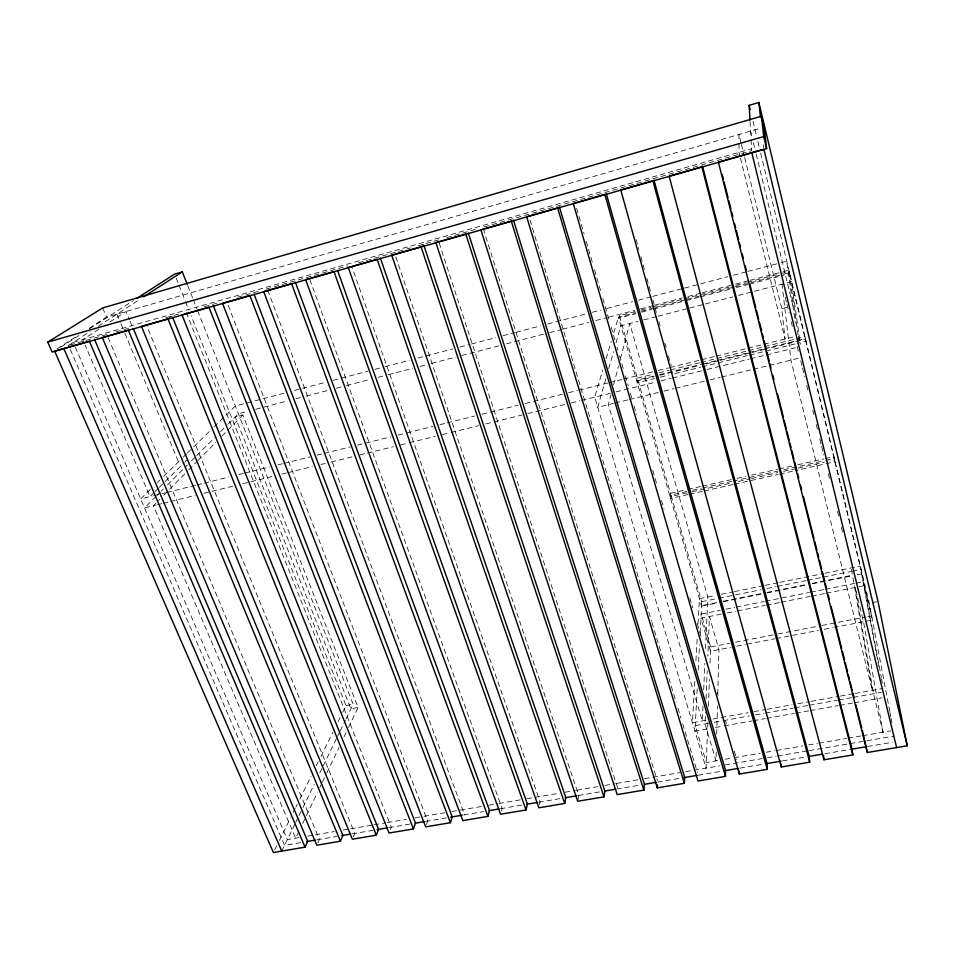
<?xml version="1.0" encoding="UTF-8"?>
<svg xmlns="http://www.w3.org/2000/svg" width="955" height="955" viewBox="0 0 955 955"><rect width="100%" height="100%" fill="white"/><g stroke="black" fill="none" stroke-linecap="round" stroke-linejoin="round"><path stroke-width="0.72" stroke-dasharray="4.78 3.58" d="M716.238 751.943L715.999 760.849L705.041 723.89L705.53 712.12M716.704 734.144L717.456 705.96M717.766 694.082L718.936 649.579L709.446 616.488L707.822 656.216M707.822 722.446L706.091 768.166L594.726 397.149L602.76 370.015M708.431 706.115L709.446 679.399M710.054 663.08L710.663 646.989L701.173 614.113L720.177 610.305M706.067 698.881L707.213 670.923M702.964 706.151L702.295 720.894L608.323 404.657L610.949 394.69M703.68 689.916L704.862 663.367M705.518 648.624L707.822 596.994L629.751 323.506L620.726 357.683M697.21 688.841L694.977 731.112L709.589 728.51M698.201 670.1L699.549 644.673M700.17 632.902L701.591 606.103L618.41 317.191L635.636 312.703M686.896 491.467L670.995 495.024L701.674 601.71L701.459 605.649L717.503 602.414M694.774 681.345L692.435 722.672L707.082 720.034M695.944 660.681L697.281 637.069M698.033 623.782L699.466 598.69L715.522 595.431M653.793 376.079L637.916 380.006L670.494 493.293L670.088 496.707L690.465 492.147M670.995 495.024L670.601 498.45L688.042 494.547M578.002 799.801L578.79 795.443L394.821 253.97M637.916 380.006L637.307 382.836L654.593 378.574M635.242 311.545L619.413 315.663L637.379 378.156L636.77 380.985L654.068 376.712M539.515 804.898L540.16 801.985L351.726 266.254M501.494 810.759L502.115 808.443L309.384 278.323M613.588 384.734L618.47 366.219M605.876 378.658L597.758 407.236L613.599 403.368M608.717 368.666L613.576 351.512M616.011 342.94L620.881 325.798L638.083 321.358M606.139 358.591L611.212 341.46M613.755 332.901L618.41 317.191M619.413 315.663L618.685 318.146L635.911 313.67M426.491 824.535L427.673 821.049L226.836 301.852M390.392 829.549L391.275 827.221L186.046 311.939M353.314 836.89L354.759 833.417L146.33 324.796M317.836 842.883L319.412 839.409L106.853 334.513M298.796 831.507L295.608 838.18L153.361 505.744L159.604 499.405M302.628 823.508L305.815 816.835M306.448 815.51L317.299 792.829M319.841 787.493L321.763 783.494M322.396 782.157L326.228 774.159M326.861 772.822L338.977 747.479M344.075 736.806L345.996 732.807M348.539 727.471L358.113 707.464L242.833 414.959L235.216 416.953L350.915 708.861L358.113 707.464M281.737 851.096L295.119 823.58M295.775 822.255L298.366 816.919M299.011 815.582L302.257 808.909M302.902 807.572L314.207 784.341M319.77 772.893L322.647 766.984M323.303 765.647L336.936 737.606M337.581 736.269L339.526 732.27M340.183 730.933L345.376 720.249M346.02 718.912L353.171 704.229L197.637 310.662M274.73 849.831L276.711 845.832M279.349 840.484L290.571 817.79M293.209 812.442L295.191 808.443M295.847 807.106L297.172 804.432M299.81 799.096L311.044 776.391M316.32 765.707L318.302 761.708M320.94 756.372L332.829 732.33M338.106 721.646L340.087 717.647M342.726 712.299L346.032 705.626L191.06 315.627M421.071 246.796L423.495 244.241M163.771 495.191L187.693 470.911M188.732 469.848L197.052 461.408M198.103 460.358L215.782 442.404M222.026 436.077L242.833 414.959M156.011 496.409L144.551 507.917L156.119 505.064M157.05 495.358L160.189 492.219M161.228 491.18L163.317 489.079M167.471 484.913L187.299 465.025M191.442 460.859L195.632 456.657M196.658 455.631L214.409 437.832M220.629 431.588L226.92 425.273M227.923 424.271L238.38 413.766L247.035 411.51M154.137 492.494L150.007 496.6L85.198 345.101M155.176 491.467L158.279 488.387M159.318 487.36L184.148 462.686M185.186 461.659L187.252 459.606M150.245 489.521L140.672 498.916L152.239 496.051M157.468 482.442L159.819 480.126M163.759 476.259L182.154 458.209M183.217 457.159L186.404 454.031M187.466 452.992L192.779 447.764M193.841 446.725L209.802 431.063M214.051 426.885L235.312 406.006L285.712 392.78M168.975 318.122L172.067 315.926M98.89 329.2L82.87 339.646L84.613 343.74M109.98 321.966L126 311.509L129.403 319.746M68.796 345.292L89.997 331.576M98.246 326.228L139.896 299.297M57.037 348.873L78.083 335.384M89.221 328.245L106.554 317.132L759.774 128.471M60.893 347.107L80.889 334.274M89.627 328.663L133.342 300.598M73.284 342.379L751.573 148.765M69.99 345.018L108.679 333.999M115.842 331.958L130.155 327.875M165.955 317.669L180.28 313.586M204.358 306.722L218.946 302.556M237.568 297.256L260.476 290.714M266.206 289.09L347.835 265.812M358.4 262.804L410.841 247.846M417.944 245.829L441.031 239.239M446.642 237.64L478.157 228.663M484.221 226.932L751.681 150.687L751 138.475M294.343 390.511L326.025 382.191M333.223 380.305L367.782 371.22M374.981 369.334L383.612 367.066M385.056 366.684L409.528 360.262M418.171 357.994L452.73 348.921M459.928 347.023L470.003 344.385M471.448 344.003L495.92 337.581M503.118 335.683L514.638 332.662M516.07 332.28L540.554 325.858M547.752 323.96L586.621 313.753M592.387 312.249L601.017 309.981M606.783 308.465L632.699 301.661M638.453 300.145L651.417 296.742M652.85 296.36L683.088 288.422M684.532 288.052L727.722 276.699M733.488 275.195L746.44 271.793M747.884 271.411L779.555 263.091M780.999 262.721L786.753 261.204L795.324 323.053M255.677 409.253L287.383 400.993M296.026 398.736L300.359 397.602M306.125 396.098L327.744 390.464M336.387 388.208L345.03 385.951M346.474 385.581L369.537 379.565M378.18 377.309L386.823 375.052M388.267 374.682L412.763 368.284M419.973 366.41L425.739 364.906M431.505 363.401L456.001 357.015M461.766 355.511L499.238 345.734M506.448 343.86L543.92 334.083M549.686 332.579L561.206 329.57M562.65 329.189L588.59 322.432M595.801 320.546L607.332 317.538M608.777 317.167L634.717 310.399M640.483 308.895L653.447 305.516M654.891 305.134L682.276 297.996M688.042 296.492L701.006 293.113M702.45 292.731L734.156 284.459M735.601 284.089L748.565 280.71M750.009 280.328L781.715 272.056M783.16 271.686L788.926 270.181L798.07 334.93M640.996 310.041L651.071 307.414M652.504 307.044L682.718 299.166M684.162 298.796L730.205 286.798M735.959 285.294L746.034 282.668M747.467 282.298L779.125 274.049M780.557 273.679L789.2 271.423L789.522 273.715L780.904 275.947M641.378 311.211L654.306 307.844M655.739 307.474L685.893 299.619M687.325 299.249L701.686 295.513M703.119 295.143L733.273 287.288M734.717 286.918L782.097 274.574M783.53 274.204L789.272 272.712L861.947 573.8L881.286 677.31M641.653 312.178L651.704 309.563M653.136 309.193L684.723 300.968M686.156 300.598L699.072 297.232M700.516 296.862L730.659 289.019M736.401 287.527L747.884 284.542M749.317 284.172L779.471 276.329M643.813 319.865L656.718 316.535M658.15 316.165L688.245 308.381M689.689 308.011L704.014 304.311M705.447 303.941L732.688 296.898M738.418 295.417L791.444 281.701L800.433 344.242M740.471 158.124L785.07 339.013L781.751 308.608L790.131 306.471M153.695 495.693L165.263 492.816M166.707 492.458L195.62 485.283M197.064 484.925L202.854 483.493M204.298 483.135L228.878 477.034M239.001 474.516L243.334 473.441M244.778 473.083L269.37 466.983M278.036 464.834L282.382 463.76M283.826 463.402L309.85 456.944M317.084 455.141L322.862 453.709M324.306 453.35L350.342 446.892M357.564 445.102L390.822 436.841M398.056 435.05L405.278 433.26M406.723 432.901L432.758 426.443M439.98 424.641L445.77 423.208M447.215 422.85L474.683 416.034M481.917 414.243L489.151 412.441M490.595 412.083L518.064 405.266M525.298 403.476L562.889 394.14M568.667 392.708L577.345 390.559M578.79 390.201L607.714 383.027M609.159 382.669L622.171 379.433M623.615 379.075L652.54 371.901M658.317 370.468L668.44 367.95M669.885 367.591L700.254 360.059M701.698 359.701L714.71 356.466M716.154 356.108L746.524 348.575M747.968 348.217L762.424 344.624M763.869 344.266L794.453 336.685M637.379 378.156L653.268 374.217M659.046 372.796L669.157 370.289M670.601 369.931L699.49 362.769M700.934 362.411L715.379 358.841M716.823 358.483L747.156 350.963M748.601 350.616L763.045 347.035M764.489 346.677L794.823 339.168M796.267 338.81L804.934 336.661L805.351 339.312L767.892 348.575M659.571 374.647L701.448 364.297M702.892 363.939L715.88 360.715M717.324 360.369L747.646 352.861M749.09 352.502L763.534 348.933M764.979 348.575L805.399 338.583L805.817 341.245L797.174 343.382M659.821 375.279L700.17 365.311M705.936 363.891L718.9 360.68M720.345 360.322L750.606 352.849M752.039 352.49L766.447 348.933M660.347 377.141L668.989 375.017M674.755 373.596L700.684 367.198M702.116 366.839L748.207 355.463M749.651 355.105L795.742 343.74M157.563 504.706L161.908 503.643M163.353 503.285L169.131 501.864M170.587 501.506L195.166 495.454M203.845 493.317L232.769 486.202M242.892 483.708L273.273 476.235M281.952 474.11L286.285 473.035M287.73 472.677L312.321 466.625M320.999 464.5L325.333 463.426M331.122 462.005L352.813 456.669M360.047 454.89L365.837 453.47M367.281 453.112L393.317 446.701M400.551 444.923L407.773 443.144M409.218 442.786L435.253 436.387M442.487 434.609L449.721 432.83M451.166 432.472L478.646 425.703M485.88 423.925L522.039 415.031M527.817 413.611L565.42 404.359M571.209 402.926L579.888 400.802M581.332 400.443L610.603 393.233M616.047 391.896L655.357 382.227M660.884 380.866L671.246 378.323M672.451 378.025L701.555 370.862M707.166 369.478L749.198 359.14M750.558 358.805L765.074 355.236M766.459 354.89L796.84 347.417M615.044 403.022L628.008 399.858M629.452 399.5L658.258 392.481M664.023 391.073L674.111 388.613M675.543 388.255L704.36 381.236M710.114 379.827L720.201 377.368M721.646 377.01L751.895 369.633M753.34 369.287L767.736 365.765M769.181 365.419L799.466 358.03M670.494 493.293L686.394 489.724M687.839 489.402L700.863 486.477M702.307 486.155L731.232 479.673M737.009 478.383L745.688 476.438M751.466 475.136L777.501 469.299M778.946 468.977L791.958 466.064M797.747 464.763L823.771 458.925M825.216 458.603L833.894 456.657L834.479 459.964L830.11 460.931M692.673 490.178L701.352 488.232M702.796 487.91L731.697 481.439M733.142 481.117L777.955 471.09M783.745 469.788L824.213 460.728M825.657 460.406L834.336 458.472L834.909 461.778L795.646 470.54M691.909 491.825L732.64 482.717M738.466 481.416L750.105 478.813M751.561 478.491L777.74 472.641M783.554 471.34L796.649 468.416M798.105 468.093L824.296 462.232M689.498 494.224L702.582 491.312M704.038 490.977L733.118 484.495M734.574 484.173L778.206 474.432M779.65 474.11L794.202 470.863M721.359 594.249L733.046 591.873M734.502 591.587L763.714 585.654M765.17 585.355L778.313 582.693M779.781 582.395L823.58 573.501M825.048 573.203L860.097 566.1L878.803 666.602M701.674 601.71L717.611 598.487M719.067 598.2L761.099 589.701M766.901 588.519L775.591 586.764M777.048 586.466L806.032 580.604M807.488 580.318L821.98 577.381M823.425 577.083L850.965 571.52M852.421 571.221L861.112 569.467L861.84 573.322L857.459 574.206M723.329 601.244L765.612 592.721M767.068 592.422L806.438 584.496M812.263 583.314L851.633 575.388M701.591 606.103L717.635 602.88M723.46 601.698L765.743 593.186M767.199 592.888L806.557 584.961M812.383 583.792L851.753 575.853M857.578 574.683L861.947 573.8M726.015 609.135L734.789 607.38M736.257 607.094L764.024 601.543M765.48 601.244L809.339 592.482M810.795 592.184L823.95 589.557M825.418 589.271L854.653 583.421M856.11 583.135L863.416 581.667L871.676 615.856L867.283 616.703M721.359 614.113L700.958 618.183L710.508 651.203L730.933 647.275M727.185 612.955L735.935 611.212M737.391 610.925L765.074 605.41M766.531 605.112L779.65 602.51M781.106 602.211L810.246 596.409M811.702 596.123L824.822 593.509M826.278 593.222L864.168 585.666L872.464 620.022L834.527 627.328M346.032 705.626L353.171 704.229M872.19 602.629L876.559 601.769M710.663 646.989L729.692 643.3M735.541 642.178L776.534 634.251M777.991 633.965L820.441 625.752M821.909 625.477L865.815 616.978M736.771 646.153L745.521 644.458M746.977 644.183L774.708 638.847M776.164 638.561L818.483 630.419M824.308 629.285L833.07 627.602M712.943 718.984L748.099 712.669M753.961 711.618L765.683 709.505M767.14 709.243L792.053 704.766M797.903 703.716L809.625 701.615M811.093 701.352L838.92 696.35M840.388 696.088L853.567 693.724M855.035 693.461L882.874 688.46M708.431 723.281L695.264 725.645L706.306 762.508L718.005 760.502M714.28 722.243L721.598 720.929M723.066 720.667L749.4 715.952M755.25 714.901L764.024 713.337M765.492 713.075L793.295 708.097M794.751 707.834L807.918 705.482M809.386 705.22L837.189 700.242M838.645 699.979L851.812 697.616M853.281 697.353L881.393 692.327M715.438 727.471L722.744 726.17M724.212 725.907L751.991 720.965M753.447 720.703L765.146 718.626M766.602 718.363L794.381 713.421M795.849 713.158L809.004 710.818M810.461 710.556L838.239 705.614M839.696 705.363L852.863 703.011M854.319 702.761L882.098 697.818M725.311 759.249L732.616 757.995M734.073 757.745L760.383 753.232M766.232 752.23L774.994 750.714M776.463 750.463L802.761 745.951M808.61 744.948L817.385 743.444M818.841 743.193L846.608 738.43M848.076 738.179L861.231 735.923M862.687 735.672L890.788 730.85M299.094 837.583L287.336 839.588L74.454 345.101M307.916 836.079L313.801 835.076M315.269 834.825L334.381 831.566M343.203 830.062L349.076 829.059M350.545 828.809L372.593 825.048M374.074 824.798L385.832 822.792M387.3 822.542L406.412 819.283M415.222 817.778L422.576 816.525M424.044 816.274L444.624 812.765M451.978 811.511L482.848 806.247M488.733 805.244L497.543 803.74M499.023 803.489L521.072 799.729M526.945 798.726L559.284 793.211M565.169 792.208L575.459 790.454M576.927 790.203L597.508 786.693M604.861 785.44L615.151 783.685M616.62 783.434L638.668 779.674M644.541 778.671L679.829 772.643M685.702 771.64L719.521 765.874M725.072 764.931L762.15 758.604M767.414 757.709L776.176 756.217M777.645 755.966L807.715 750.833M809.183 750.582L894.441 736.042M300.718 842.573L284.554 845.306L68.581 345.424M316.869 839.839L337.043 836.413M352.12 833.858L372.999 830.325M388.828 827.639L409.791 824.081M425.548 821.419L446.463 817.874M463.736 814.937L483.684 811.559M500.456 808.718L521.788 805.101M538.644 802.248L561.564 798.356M578.288 795.527L600.528 791.755M616.476 789.057L640.077 785.058M657.601 782.085L681.106 778.098M698.26 775.197L722.696 771.055M739.85 768.142L764.143 764.024M782.443 760.932L806.39 756.873M824.834 753.746L850.595 749.377M867.629 746.488L892.627 742.25M102.698 307.928L106.554 317.132M116.964 314.123L120.39 322.324M120.951 323.697L124.365 331.898M124.938 333.271L178.454 461.838M129.976 321.107L132.244 326.598M176.221 278.287L178.418 283.814M178.967 285.199L185.007 300.407M185.556 301.792L188.851 310.089M187.777 285.712L192.707 298.187M193.256 299.572L197.088 309.277M267.758 290.189L464.619 814.794M439.133 242.88L618.004 788.794M483.302 228.746L657.374 780.629M530.025 220.068L651.549 621.072M651.99 622.505L656.312 636.77M656.742 638.203L676.2 702.414M677.931 708.121L680.963 718.112M682.694 723.818L697.401 772.344M576.653 208.333L584.138 234.106M586.227 241.269L592.458 262.744M594.547 269.907L600.791 291.382M602.868 298.545L609.517 321.453M611.188 327.183L615.342 341.508M617.014 347.238L617.837 350.103M619.509 355.821L623.663 370.146M625.334 375.876L628.247 385.892M630.324 393.054L631.983 398.784M634.072 405.947L636.567 414.542M638.644 421.692L640.304 427.422M644.47 441.747L645.305 444.612M646.965 450.33L648.624 456.06M652.79 470.385L656.945 484.698M661.529 500.456L664.023 509.051M689.82 597.83L692.733 607.858M697.305 623.603L701.054 636.496M717.277 692.339L718.112 695.204M725.597 720.977L726.433 723.842M734.335 751.048L736.83 759.643M636.078 239.478L638.871 249.542M640.865 256.716L644.864 271.089M646.857 278.275L650.844 292.648M652.85 299.834L656.837 314.207M658.831 321.393L660.43 327.147M664.823 342.952L666.423 348.694M668.416 355.881L671.21 365.944M741.116 143.107L738.991 134.464L739.015 141.913M741.462 144.539L744.291 156.059M744.649 157.491L781.751 308.608M740.113 156.68L739.051 152.334L739.015 143.405M785.201 297.172L786.622 302.962M786.968 304.406L789.093 313.097M791.206 321.775L792.626 327.565M797.21 346.39L798.619 352.18M800.744 360.871L802.152 366.66M802.51 368.105L804.623 376.795M806.748 385.474L808.157 391.275M812.753 410.089L814.161 415.879M816.274 424.569L817.695 430.359M819.808 439.049L821.228 444.839M821.575 446.283L823.699 454.974M828.283 473.787L829.704 479.577M837.463 511.426L839.23 518.672M841.355 527.351L842.764 533.153M750.582 131.122L751.991 136.899M753.388 142.665L755.835 152.776M756.181 154.209L792.937 305.767M752.994 121.273L756.479 135.741M757.876 141.531L759.273 147.321M760.669 153.11L869.277 603.19L889.797 711.523M890 712.561L890.824 716.942M891.099 718.399L891.934 722.768M881.561 678.766L882.372 683.135M851.49 569.347L872.321 690.346L790.943 360.107L782.026 284.136M798.273 336.399L798.893 340.816M763.427 144.802L763.749 147.727M750.057 121.607L750.964 137.854M883.017 732.175L873.55 693.736L855.167 587.468L863.535 621.741L883.017 732.175"/><path stroke-width="1.43" d="M725.478 776.379L557.636 207.915L526.647 216.737L697.986 781.011L725.478 776.379L725.561 770.566L559.475 207.02M480.866 229.773L657.291 787.863L684.353 783.303L684.711 777.489L513.492 220.139M657.291 787.863L657.553 784.95M643.861 790.119L465.789 234.059L435.886 242.57L617.205 794.608L643.861 790.119L644.482 784.306L468.332 233.008M603.99 796.84L421.071 246.796L391.717 255.152L577.739 801.257L603.99 796.84L604.873 791.027L423.96 245.65M564.715 803.453L377.153 259.294L348.3 267.507L538.871 807.799L564.715 803.453L565.849 797.64L380.377 258.089M526.038 809.959L333.999 271.59L305.648 279.66L500.575 814.245L526.038 809.959L527.411 804.146L337.533 270.301M487.945 816.382L291.597 283.659L263.723 291.597L462.853 820.608L487.945 816.382L489.557 810.568L295.429 282.298M450.414 822.697L249.912 295.525L222.527 303.32L425.691 826.863L450.414 822.697L452.24 816.895L254.042 294.092M182.011 314.863L389.079 833.023L413.431 828.928L415.485 823.115L213.347 305.695M376.342 835.171L167.949 318.863L141.471 326.395L352.347 839.206L376.342 835.171L378.61 829.37L172.628 317.299M340.434 841.212L128.352 330.144L102.316 337.545L316.785 845.199L340.434 841.212L342.917 835.422L133.294 328.52M54.65 351.118L273.405 852.505L305.051 847.169L307.737 841.379L94.605 339.538M143.632 296.874L182.31 271.865L187.24 284.327M137.09 298.187L174.574 274.133L182.31 271.865M47.75 342.129L102.698 307.928L761.433 116.212L764.072 127.23L766.626 148.634L52.083 352.049L47.75 342.129L763.749 136.577L761.433 116.212M749.973 120.127L749.15 105.348L758.867 102.495L878.015 601.483L907.25 745.771L867.343 752.492L718.411 162.135L762.556 149.565M55.963 350.748L89.4 341.221L305.051 847.169M183.432 314.458L208.942 307.188L413.431 828.928M482.251 229.379L511.295 221.106L684.353 783.303M306.591 841.582L315.401 840.078M341.83 835.601L350.652 834.109M377.082 829.632L387.36 827.889M415.27 823.162L424.08 821.658M450.521 817.182L462.268 815.188M488.709 810.711L498.988 808.969M526.885 804.241L537.176 802.498M565.074 797.771L576.82 795.778M604.73 791.05L615.008 789.308M644.386 784.33L656.133 782.336M684.043 777.609L697.257 775.365M725.167 770.637L738.382 768.393M766.28 763.666L780.975 761.183M808.873 756.444L822.1 754.211M851.466 749.233L866.161 746.738M767.259 769.348L604.837 194.474L573.275 203.463L739.337 774.051L767.259 769.348L767.056 763.534L606.294 193.674M809.697 762.197L652.91 180.782L620.762 189.938L781.321 766.972L809.697 762.197L809.207 756.396L653.984 180.089M852.815 754.939L701.889 166.839L669.133 176.162L823.986 759.786L852.815 754.939L852.027 749.138L702.546 166.23M63.806 348.515L281.737 851.096M722.219 174.562L723.317 178.895M724.045 181.784L728.044 197.685M728.772 200.574L730.957 209.241M731.685 212.129L732.783 216.463M734.598 223.685L735.696 228.018M736.424 230.907L738.609 239.586M739.337 242.475L740.435 246.808M742.25 254.03L743.348 258.363M745.163 265.586L746.261 269.919M749.902 284.363L755.727 307.486M756.456 310.375L758.64 319.042M759.368 321.931L761.553 330.597M762.281 333.486L763.379 337.819M764.107 340.708L766.292 349.387M767.02 352.276L769.205 360.942M769.933 363.831L771.019 368.164M772.846 375.387L773.932 379.72M777.585 394.164L783.41 417.287M784.139 420.176L786.323 428.843M787.051 431.732L789.236 440.398M789.964 443.287L791.05 447.62M791.791 450.509L793.975 459.188M794.703 462.077L796.888 470.743M797.616 473.632L798.702 477.966M800.529 485.188L801.615 489.521M803.442 496.743L814.006 538.644M814.734 541.533L816.919 550.199M817.647 553.088L818.733 557.422M819.462 560.31L821.646 568.989M822.374 571.878L824.559 580.545M825.287 583.433L826.385 587.767M828.212 594.989L829.298 599.322M831.125 606.544L841.677 648.445M842.405 651.334L844.602 660M845.33 662.889L847.515 671.568M848.243 674.457L849.329 678.79M850.057 681.679L852.242 690.346M852.97 693.235L854.068 697.568M855.883 704.79L861.72 727.913M862.449 730.802L867.343 752.492M751.788 152.633L896.626 747.562M763.904 149.183L907.25 745.771M749.15 105.348L750.2 109.694M763.749 136.577L766.626 148.634M758.867 102.495L760.443 117.083M823.556 755.441L823.986 759.786M781.178 764.072L781.321 766.972M739.325 771.139L739.337 774.051"/></g></svg>
